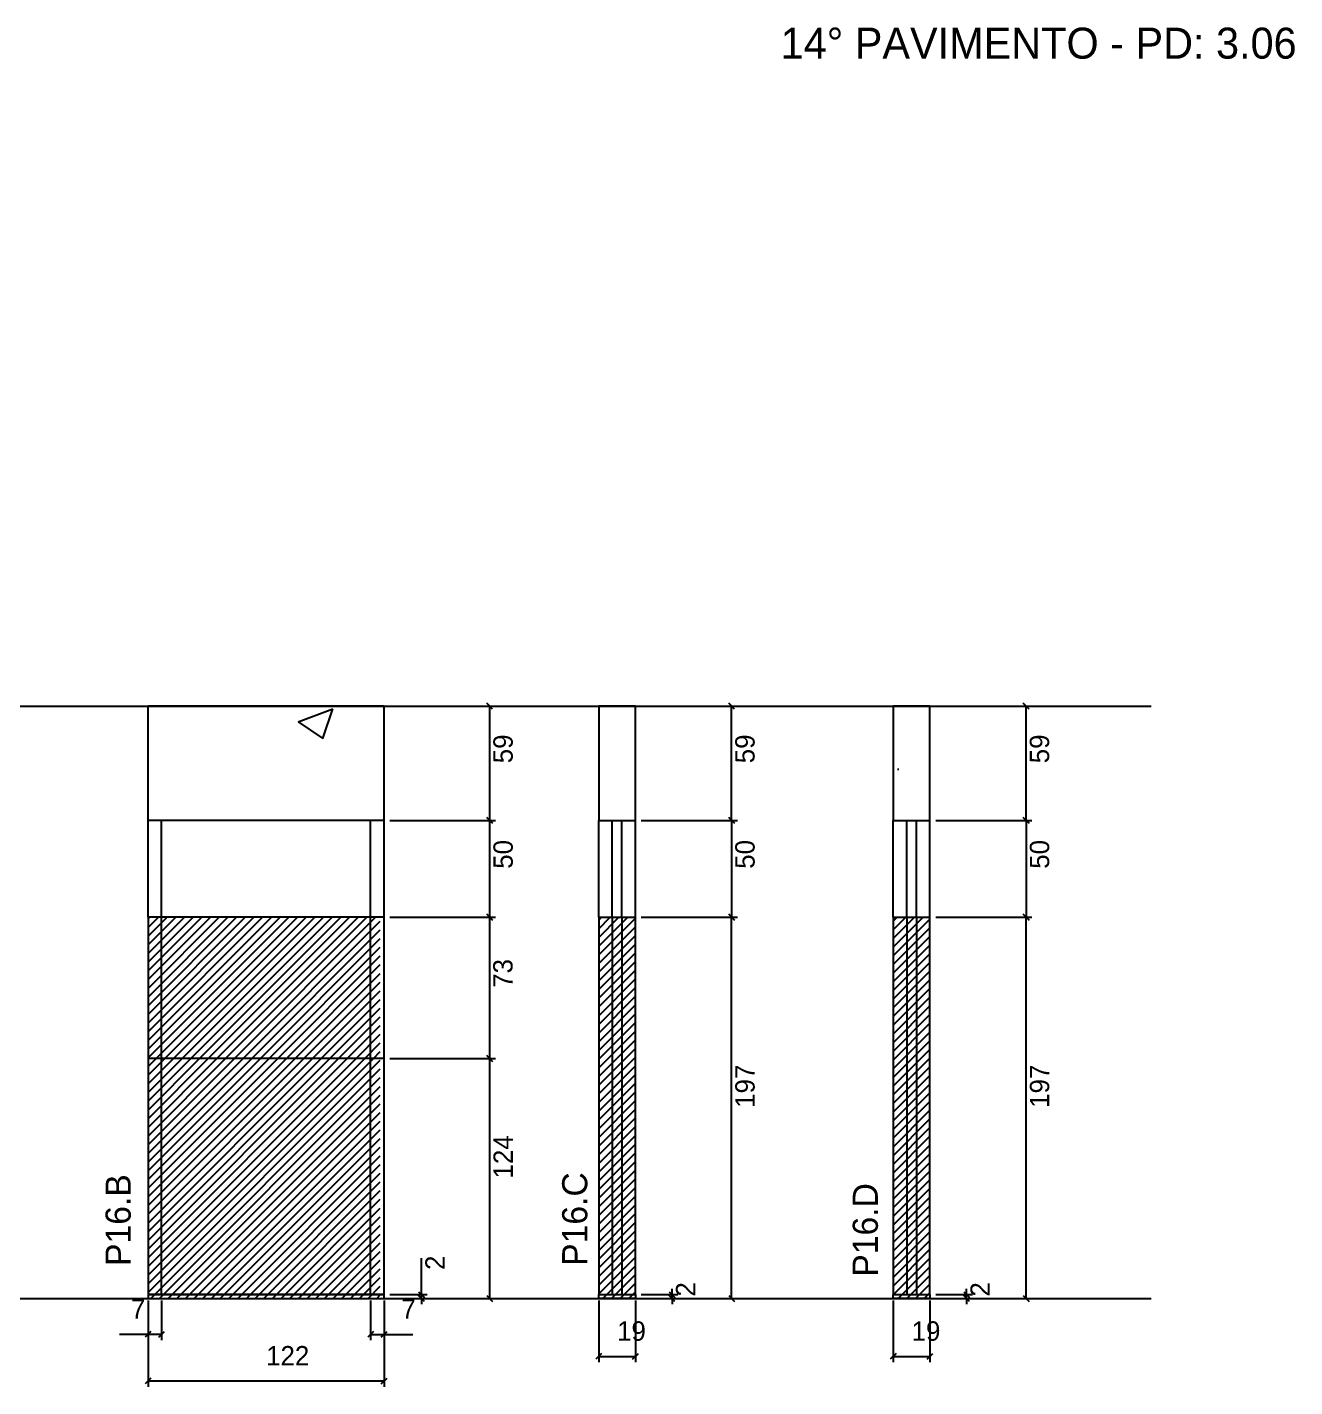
# Model space of a CAD drawing. Header units: metres. Extents: x 4162 to 5540, y 7391 to 8107.
# Drawn here: x 4885 to 5540, y 7391 to 8093 of the extents above; entities that cross this region are included whole.
import ezdxf

# ---------------------------------------------------------------- set-up
doc = ezdxf.new("R2010")
doc.units = ezdxf.units.M
for name, color, linetype in [('COTA', 7, 'Continuous'), ('Hachura', 7, 'Continuous'), ('NOMENCLATURA', 7, 'Continuous'), ('Nível', 7, 'Continuous'), ('Painéis', 7, 'Continuous'), ('SARR_2.2x7', 7, 'Continuous'), ('Texto Seção', 7, 'Continuous')]:
    doc.layers.add(name, color=color, linetype=linetype)

msp = doc.modelspace()

# ---------------------------------------------------------------- hatches: boundary and pattern name
at = {"layer": 'COTA'}
h = msp.add_hatch(dxfattribs=at)
h.set_pattern_fill('AR-CONC')
h.paths.add_polyline_path([(4947.21, 7742.15), (4947.21, 7683.15), (5069.21, 7683.15), (5069.21, 7742.15), (4947.21, 7742.15)])
h = msp.add_hatch(dxfattribs=at)
h.set_pattern_fill('AR-CONC')
h.paths.add_polyline_path([(5180.04, 7683.15), (5199.04, 7683.15), (5199.04, 7743.15), (5180.04, 7743.15), (5180.04, 7683.15)])
h = msp.add_hatch(dxfattribs=at)
h.set_pattern_fill('AR-CONC')
h.paths.add_polyline_path([(5332.21, 7683.15), (5351.21, 7683.15), (5351.21, 7743.15), (5332.21, 7743.15), (5332.21, 7683.15)])
at = {"layer": 'Hachura'}
h = msp.add_hatch(dxfattribs=at)
h.set_pattern_fill('ANSI31')
h.paths.add_polyline_path([(4947.21, 7633.15), (4947.21, 7560.15), (5067.21, 7560.15), (5067.21, 7633.15), (4947.21, 7633.15)])
h = msp.add_hatch(dxfattribs=at)
h.set_pattern_fill('ANSI31')
h.paths.add_polyline_path([(5199.04, 7436.15), (5199.04, 7633.15), (5180.04, 7633.15), (5180.04, 7436.15), (5199.04, 7436.15), (5199.04, 7436.15)])
h = msp.add_hatch(dxfattribs=at)
h.set_pattern_fill('ANSI31')
h.paths.add_polyline_path([(5351.21, 7436.15), (5351.21, 7633.15), (5332.21, 7633.15), (5332.21, 7436.15), (5351.21, 7436.15), (5351.21, 7436.15)])
h = msp.add_hatch(dxfattribs=at)
h.set_pattern_fill('ANSI31')
h.paths.add_polyline_path([(5067.21, 7560.15), (4947.21, 7560.15), (4947.21, 7436.15), (5067.21, 7436.15), (5067.21, 7560.15)])

# ---------------------------------------------------------------- linework, layer by layer
at = {"layer": 'COTA', "color": 241, "lineweight": 25}
for p, q in [((5069.21, 7742.15), (4947.21, 7742.15)), ((5069.21, 7742.15), (4947.21, 7742.15)), ((4947.21, 7683.15), (4947.21, 7742.15)), ((5069.21, 7683.15), (5069.21, 7742.15))]:
    msp.add_line(p, q, dxfattribs=at)
at = {"layer": 'COTA', "color": 4, "lineweight": 25}
for p, q in [((5072.21, 7742.15), (5126.76, 7742.15)), ((5123.76, 7683.15), (5123.76, 7742.15)), ((5202.04, 7742.15), (5251.73, 7742.15)), ((5248.73, 7683.15), (5248.73, 7742.15)), ((5354.21, 7742.15), (5403.9, 7742.15)), ((5400.9, 7683.15), (5400.9, 7742.15)), ((5072.21, 7683.15), (5126.76, 7683.15)), ((5202.04, 7683.15), (5251.73, 7683.15)), ((5354.21, 7683.15), (5403.9, 7683.15)), ((5072.21, 7633.15), (5126.76, 7633.15)), ((5123.76, 7560.15), (5123.76, 7633.15)), ((5202.04, 7633.15), (5251.73, 7633.15)), ((5248.73, 7436.15), (5248.73, 7633.15)), ((5354.21, 7633.15), (5403.9, 7633.15)), ((5400.9, 7436.15), (5400.9, 7633.15)), ((5072.21, 7560.15), (5126.76, 7560.15)), ((5072.21, 7560.15), (5126.76, 7560.15)), ((5123.76, 7436.15), (5123.76, 7560.15)), ((5088.47, 7438.15), (5088.47, 7456.95)), ((5072.21, 7438.15), (5091.47, 7438.15)), ((5088.47, 7436.15), (5088.47, 7438.15)), ((5202.04, 7438.15), (5220.94, 7438.15)), ((5217.94, 7438.15), (5217.94, 7441.15)), ((5217.94, 7436.15), (5217.94, 7438.15)), ((5354.21, 7438.15), (5373.11, 7438.15)), ((5370.11, 7438.15), (5370.11, 7441.15)), ((5370.11, 7436.15), (5370.11, 7438.15)), ((4947.21, 7435.15), (4947.21, 7390.54)), ((4947.21, 7433.15), (4947.21, 7414.64)), ((4954.21, 7435.15), (4954.21, 7414.64)), ((5062.21, 7435.15), (5062.21, 7414.64)), ((5069.21, 7435.15), (5069.21, 7390.54)), ((5069.21, 7433.15), (5069.21, 7414.64)), ((5072.21, 7436.15), (5091.47, 7436.15)), ((5072.21, 7436.15), (5126.76, 7436.15)), ((5088.47, 7436.15), (5088.47, 7433.15)), ((5180.04, 7435.15), (5180.04, 7403.26)), ((5199.04, 7435.15), (5199.04, 7403.26)), ((5202.04, 7436.15), (5220.94, 7436.15)), ((5202.04, 7436.15), (5251.73, 7436.15)), ((5217.94, 7436.15), (5217.94, 7433.15)), ((5332.21, 7435.15), (5332.21, 7403.26)), ((5351.21, 7435.15), (5351.21, 7403.26)), ((5354.21, 7436.15), (5373.11, 7436.15)), ((5354.21, 7436.15), (5403.9, 7436.15)), ((5370.11, 7436.15), (5370.11, 7433.15)), ((4947.21, 7417.64), (4932.48, 7417.64)), ((4954.21, 7417.64), (4947.21, 7417.64)), ((5062.21, 7417.64), (5069.21, 7417.64)), ((5069.21, 7417.64), (5083.94, 7417.64)), ((5180.04, 7406.26), (5199.04, 7406.26)), ((5332.21, 7406.26), (5351.21, 7406.26)), ((5069.21, 7393.54), (4947.21, 7393.54))]:
    msp.add_line(p, q, dxfattribs=at)
at = {"layer": 'COTA', "color": 0, "lineweight": 25}
for p, q in [((5125.26, 7740.65), (5122.26, 7743.65)), ((5250.23, 7740.65), (5247.23, 7743.65)), ((5402.4, 7740.65), (5399.4, 7743.65)), ((5122.26, 7684.65), (5125.26, 7681.65)), ((5247.23, 7684.65), (5250.23, 7681.65)), ((5399.4, 7684.65), (5402.4, 7681.65)), ((5125.26, 7631.65), (5122.26, 7634.65)), ((5250.23, 7631.65), (5247.23, 7634.65)), ((5402.4, 7631.65), (5399.4, 7634.65)), ((5125.26, 7558.65), (5122.26, 7561.65)), ((5122.26, 7561.65), (5125.26, 7558.65)), ((5086.97, 7439.65), (5089.97, 7436.65)), ((5216.44, 7439.65), (5219.44, 7436.65)), ((5368.61, 7439.65), (5371.61, 7436.65)), ((5089.97, 7434.65), (5086.97, 7437.65)), ((5122.26, 7437.65), (5125.26, 7434.65)), ((5219.44, 7434.65), (5216.44, 7437.65)), ((5247.23, 7437.65), (5250.23, 7434.65)), ((5371.61, 7434.65), (5368.61, 7437.65)), ((5399.4, 7437.65), (5402.4, 7434.65)), ((4948.71, 7419.14), (4945.71, 7416.14)), ((4952.71, 7416.14), (4955.71, 7419.14)), ((5063.71, 7419.14), (5060.71, 7416.14)), ((5067.71, 7416.14), (5070.71, 7419.14)), ((5181.54, 7407.76), (5178.54, 7404.76)), ((5197.54, 7404.76), (5200.54, 7407.76)), ((5333.71, 7407.76), (5330.71, 7404.76)), ((5349.71, 7404.76), (5352.71, 7407.76)), ((4948.71, 7395.04), (4945.71, 7392.04)), ((5067.71, 7392.04), (5070.71, 7395.04))]:
    msp.add_line(p, q, dxfattribs=at)
at = {"layer": 'COTA', "color": 241, "lineweight": 25}
for points in [[(5199.04, 7683.15), (5199.04, 7742.15), (5180.04, 7742.15), (5180.04, 7683.15)], [(5351.21, 7683.15), (5351.21, 7742.15), (5332.21, 7742.15), (5332.21, 7683.15)]]:
    msp.add_lwpolyline(points, dxfattribs=at)
at = {"layer": 'Nível', "color": 4, "lineweight": 25}
for p, q in [((4523.53, 7742.15), (5465.55, 7742.15)), ((4555.35, 7436.15), (5465.55, 7436.15))]:
    msp.add_line(p, q, dxfattribs=at)
at = {"layer": 'Painéis', "color": 0, "lineweight": 25}
for p, q in [((5125.26, 7681.65), (5122.26, 7684.65)), ((5250.23, 7681.65), (5247.23, 7684.65)), ((5402.4, 7681.65), (5399.4, 7684.65)), ((5122.26, 7634.65), (5125.26, 7631.65)), ((5247.23, 7634.65), (5250.23, 7631.65)), ((5399.4, 7634.65), (5402.4, 7631.65))]:
    msp.add_line(p, q, dxfattribs=at)
at = {"layer": 'Painéis', "color": 200, "lineweight": 25}
for p, q in [((5069.21, 7683.15), (4947.21, 7683.15)), ((4947.21, 7633.15), (4947.21, 7683.15)), ((5069.21, 7633.15), (5069.21, 7683.15)), ((5180.04, 7683.15), (5199.04, 7683.15)), ((5180.04, 7633.15), (5180.04, 7683.15)), ((5199.04, 7633.15), (5199.04, 7683.15)), ((5332.21, 7683.15), (5351.21, 7683.15)), ((5332.21, 7633.15), (5332.21, 7683.15)), ((5351.21, 7633.15), (5351.21, 7683.15)), ((4947.21, 7633.15), (4947.21, 7436.15)), ((5069.21, 7633.15), (4947.21, 7633.15)), ((5069.21, 7436.15), (5069.21, 7633.15)), ((5180.04, 7633.15), (5180.04, 7438.15)), ((5180.04, 7633.15), (5199.04, 7633.15)), ((5199.04, 7438.15), (5199.04, 7633.15)), ((5332.21, 7633.15), (5332.21, 7438.15)), ((5332.21, 7633.15), (5351.21, 7633.15)), ((5351.21, 7438.15), (5351.21, 7633.15)), ((5069.21, 7560.15), (4947.21, 7560.15)), ((4947.21, 7438.15), (5069.21, 7438.15)), ((5180.04, 7438.15), (5199.04, 7438.15)), ((5332.21, 7438.15), (5351.21, 7438.15))]:
    msp.add_line(p, q, dxfattribs=at)
at = {"layer": 'Painéis', "color": 4, "lineweight": 25}
for p, q in [((5072.21, 7683.15), (5126.76, 7683.15)), ((5123.76, 7633.15), (5123.76, 7683.15)), ((5202.04, 7683.15), (5251.73, 7683.15)), ((5248.73, 7683.15), (5248.73, 7633.15)), ((5354.21, 7683.15), (5403.9, 7683.15)), ((5400.9, 7683.15), (5400.9, 7633.15)), ((5072.21, 7633.15), (5126.76, 7633.15)), ((5202.04, 7633.15), (5251.73, 7633.15)), ((5354.21, 7633.15), (5403.9, 7633.15))]:
    msp.add_line(p, q, dxfattribs=at)
at = {"layer": 'Painéis', "color": 200, "lineweight": 25}
for points in [[(5069.21, 7438.15), (4947.21, 7438.15), (4947.21, 7436.15), (5069.21, 7436.15)], [(5180.04, 7438.15), (5199.04, 7438.15), (5199.04, 7436.15), (5180.04, 7436.15)], [(5332.21, 7438.15), (5351.21, 7438.15), (5351.21, 7436.15), (5332.21, 7436.15)]]:
    msp.add_lwpolyline(points, close=True, dxfattribs=at)
at = {"layer": 'SARR_2.2x7', "color": 40, "lineweight": 25}
for p, q in [((4954.21, 7633.15), (4954.21, 7683.15)), ((5062.21, 7633.15), (5062.21, 7683.15)), ((5187.04, 7633.15), (5187.04, 7683.15)), ((5192.04, 7633.15), (5192.04, 7683.15)), ((5339.21, 7633.15), (5339.21, 7683.15)), ((5344.21, 7633.15), (5344.21, 7683.15)), ((4954.21, 7560.15), (4954.21, 7633.15)), ((5062.21, 7560.15), (5062.21, 7633.15)), ((5187.04, 7633.15), (5187.04, 7438.15)), ((5192.04, 7633.15), (5192.04, 7438.15)), ((5339.21, 7633.15), (5339.21, 7438.15)), ((5344.21, 7633.15), (5344.21, 7438.15)), ((4954.21, 7438.15), (4954.21, 7560.15)), ((5062.21, 7438.15), (5062.21, 7560.15))]:
    msp.add_line(p, q, dxfattribs=at)

# ---------------------------------------------------------------- texts
at = {"layer": 'COTA', "color": 240, "lineweight": 25}
for s, p in [('59', (5135.62, 7712.65)), ('59', (5260.59, 7712.65)), ('59', (5412.76, 7712.65)), ('73', (5135.54, 7596.65)), ('197', (5260.62, 7534.65)), ('197', (5412.8, 7534.65)), ('124', (5135.69, 7498.15)), ('2', (5100.47, 7450.9)), ('2', (5229.94, 7437.15)), ('2', (5382.11, 7437.15))]:
    msp.add_text(s, height=10, rotation=90, dxfattribs=at).set_placement(p)
for s, p in [('7', (4938.34, 7425.71)), ('7', (5078.07, 7425.71)), ('19', (5189.54, 7414.35)), ('19', (5341.71, 7414.35)), ('122', (5008.21, 7401.6))]:
    msp.add_text(s, height=10, dxfattribs=at).set_placement(p)
at = {"layer": 'NOMENCLATURA', "color": 2, "lineweight": 25}
msp.add_text('14° PAVIMENTO - PD: 3.06', height=16, dxfattribs=at).set_placement((5274.05, 8076.66))
at = {"layer": 'Painéis', "color": 240, "lineweight": 25}
for p in [(5135.65, 7658.15), (5260.62, 7658.15), (5412.79, 7658.15)]:
    msp.add_text('50', height=10, rotation=90, dxfattribs=at).set_placement(p)
at = {"layer": 'Texto Seção', "color": 7, "lineweight": 15}
for s, p in [('P16.B', (4938.26, 7452.98)), ('P16.C', (5174.16, 7453.05)), ('P16.D', (5324.28, 7447.44))]:
    msp.add_text(s, height=13, rotation=90, dxfattribs=at).set_placement(p)

doc.saveas('drawing.dxf')
